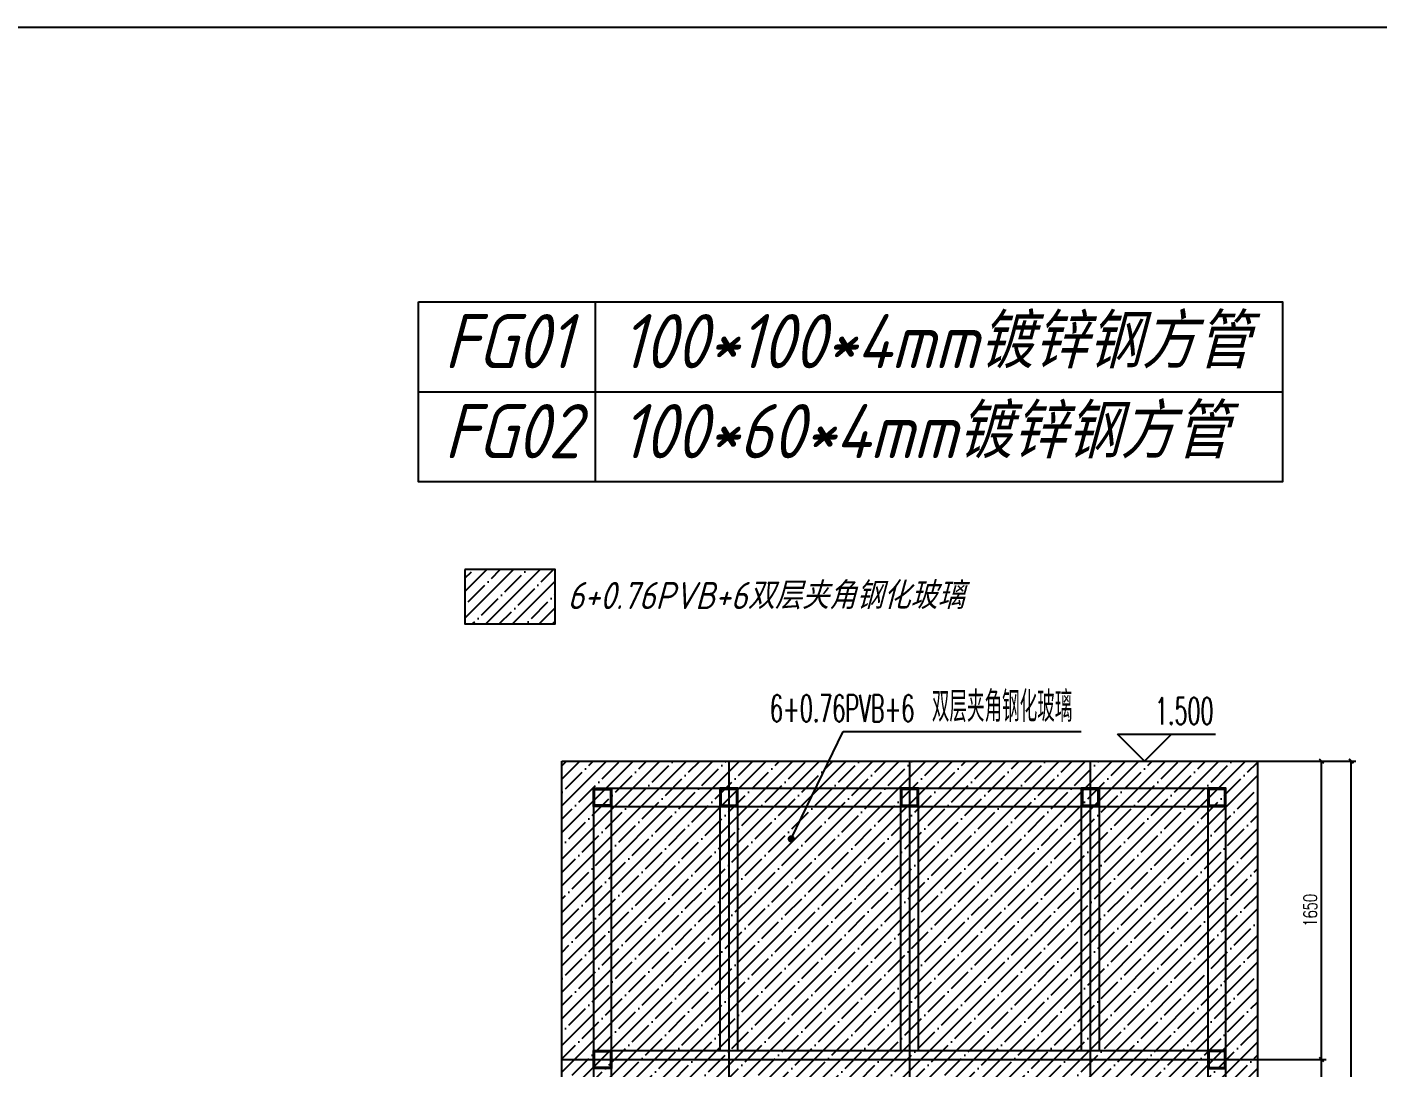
# Model space of a CAD drawing. Extents: x 48729 to 74281, y 13972 to 26858.
# Drawn here: x 61969 to 69446, y 21101 to 26858 of the extents above; entities that cross this region are included whole.
import ezdxf

# ---------------------------------------------------------------- set-up
doc = ezdxf.new("R2010")
doc.units = 0
doc.header["$LTSCALE"] = 1000
doc.header["$MEASUREMENT"] = 0
for name, color, linetype in [('DIM_ELEV', 3, 'Continuous'), ('DIM_LEAD', 3, 'Continuous'), ('PUB_DIM', 3, 'Continuous'), ('PUB_TEXT', 7, 'Continuous'), ('RAIL', 163, 'Continuous'), ('S水', 5, 'Continuous'), ('WINDOW', 4, 'Continuous'), ('文字', 61, 'Continuous'), ('玻璃幕墙填充', 250, 'Continuous'), ('钢材', 2, 'Continuous')]:
    doc.layers.add(name, color=color, linetype=linetype)
doc.styles.add('_TCH_DIM', font='SIMPLEX.shx', dxfattribs={"width": 0.8, "bigfont": 'GBCBIG.shx'})
doc.styles.add('_TCH_DIM_T3', font='SIMPLEX.shx', dxfattribs={"width": 0.705882, "bigfont": 'GBCBIG.shx'})
doc.styles.add('H8', font='gbeitc.shx', dxfattribs={"bigfont": 'hztxt.shx'})
doc.dimstyles.new('_TCH_ARCH&&25', dxfattribs={"dimtxt": 74.375, "dimasz": 25, "dimexe": 25, "dimexo": 75, "dimgap": 25, "dimtad": 1, "dimdec": 0, "dimzin": 0, "dimdsep": 46, "dimtxsty": '_TCH_DIM_T3', "dimblk": 'ARCHTICK', "dimcen": 0.09, "dimclrt": 7, "dimazin": 2, "dimtfac": 1, "dimtdec": 0, "dimtix": 1, "dimtmove": 2, "dimatfit": 3, "dimfxl": 0, "dimtolj": 1, "dimtzin": 0, "dimarcsym": 0})

# ---------------------------------------------------------------- blocks, each defined once
blk = doc.blocks.new('_ArchTick')
at = {"color": 0, "linetype": 'ByBlock', "const_width": 0.4}
blk.add_lwpolyline([(-0.5, -0.5), (0.5, 0.5)], dxfattribs=at)
blk = doc.blocks.new('*D46')
at = {"layer": 'Defpoints', "color": 0, "linetype": 'ByBlock', "transparency": 16777216}
for p in [(68653.6, 22798.2), (69297.6, 22798.2), (68653.6, 16498.2)]:
    blk.add_point(p, dxfattribs=at)
at = {"layer": 'PUB_DIM', "color": 0, "linetype": 'ByBlock', "lineweight": -2, "transparency": 16777216}
for p, q in [((68728.6, 22798.2), (69322.6, 22798.2)), ((69297.6, 16498.2), (69297.6, 22798.2)), ((68728.6, 16498.2), (69322.6, 16498.2))]:
    blk.add_line(p, q, dxfattribs=at)
at = {"layer": 'PUB_DIM', "color": 0, "linetype": 'ByBlock', "lineweight": -2, "transparency": 16777216, "xscale": 25, "yscale": 25, "zscale": 25}
for p, rotation in [((69297.6, 22798.2), 90), ((69297.6, 16498.2), 270)]:
    blk.add_blockref('_ArchTick', p, dxfattribs=dict(at, rotation=rotation))
at = {"layer": 'PUB_DIM', "color": 7, "linetype": 'ByBlock', "transparency": 16777216, "insert": (69235.4, 19648.2), "char_height": 74.38, "attachment_point": 5, "rotation": 90, "style": '_TCH_DIM_T3'}
blk.add_mtext('\\A1;6300', dxfattribs=at)
blk = doc.blocks.new('*D47')
at = {"layer": 'Defpoints', "color": 0, "linetype": 'ByBlock', "transparency": 16777216}
for p in [(68653.6, 22798.2), (69133.1, 22798.2), (68653.6, 21148.2)]:
    blk.add_point(p, dxfattribs=at)
at = {"layer": 'PUB_DIM', "color": 0, "linetype": 'ByBlock', "lineweight": -2, "transparency": 16777216}
for p, q in [((68728.6, 22798.2), (69158.1, 22798.2)), ((69133.1, 21148.2), (69133.1, 22798.2)), ((68728.6, 21148.2), (69158.1, 21148.2))]:
    blk.add_line(p, q, dxfattribs=at)
at = {"layer": 'PUB_DIM', "color": 0, "linetype": 'ByBlock', "lineweight": -2, "transparency": 16777216, "xscale": 25, "yscale": 25, "zscale": 25}
for p, rotation in [((69133.1, 22798.2), 90), ((69133.1, 21148.2), 270)]:
    blk.add_blockref('_ArchTick', p, dxfattribs=dict(at, rotation=rotation))
at = {"layer": 'PUB_DIM', "color": 7, "linetype": 'ByBlock', "transparency": 16777216, "insert": (69071, 21973.2), "char_height": 74.38, "attachment_point": 5, "rotation": 90, "style": '_TCH_DIM_T3'}
blk.add_mtext('\\A1;1650', dxfattribs=at)
blk = doc.blocks.new('*D48')
at = {"layer": 'Defpoints', "color": 0, "linetype": 'ByBlock', "transparency": 16777216}
for p in [(68653.6, 21148.2), (69133.1, 21148.2), (68653.6, 19648.2)]:
    blk.add_point(p, dxfattribs=at)
at = {"layer": 'PUB_DIM', "color": 0, "linetype": 'ByBlock', "lineweight": -2, "transparency": 16777216}
for p, q in [((68728.6, 21148.2), (69158.1, 21148.2)), ((69133.1, 19648.2), (69133.1, 21148.2)), ((68728.6, 19648.2), (69158.1, 19648.2))]:
    blk.add_line(p, q, dxfattribs=at)
at = {"layer": 'PUB_DIM', "color": 0, "linetype": 'ByBlock', "lineweight": -2, "transparency": 16777216, "xscale": 25, "yscale": 25, "zscale": 25}
for p, rotation in [((69133.1, 21148.2), 90), ((69133.1, 19648.2), 270)]:
    blk.add_blockref('_ArchTick', p, dxfattribs=dict(at, rotation=rotation))
at = {"layer": 'PUB_DIM', "color": 7, "linetype": 'ByBlock', "transparency": 16777216, "insert": (69071, 20398.2), "char_height": 74.38, "attachment_point": 5, "rotation": 90, "style": '_TCH_DIM_T3'}
blk.add_mtext('\\A1;1500', dxfattribs=at)

msp = doc.modelspace()

# ---------------------------------------------------------------- hatches: boundary and pattern name
at = {"layer": '玻璃幕墙填充'}
h = msp.add_hatch(dxfattribs=at)
h.set_pattern_fill('ANSI35', color=256, scale=416.666667, style=0)
h.set_pattern_definition([(45, (-1468796.23, -166833.96), (-73.6569564, 73.6569564), []), (45, (-1468722.57, -166833.96), (-73.6569564, 73.6569564), [130.2083333, -26.0416667, 0, -26.0416667])])
h.paths.add_polyline_path([(64892.5, 23557.4), (64892.5, 23857.4), (64392.5, 23857.4), (64392.5, 23557.4)])
h = msp.add_hatch(dxfattribs=at)
h.set_pattern_fill('ANSI35', color=256, scale=416.666667, style=0)
h.set_pattern_definition([(45, (-4096355.68, -786752.81), (-73.6569564, 73.6569564), []), (45, (-4096282.03, -786752.81), (-73.6569564, 73.6569564), [130.2083333, -26.0416667, 0, -26.0416667])])
h.paths.add_polyline_path([(64928.6, 22798.2), (68778.6, 22798.2), (68778.6, 16498.2), (64928.6, 16498.2)])

# ---------------------------------------------------------------- linework, layer by layer
msp.add_lwpolyline([(48729, 26858.3), (74281.3, 26858.3), (74281.3, 13972.4), (48729, 13972.4)], close=True)
at = {"layer": 'DIM_ELEV', "linetype": 'ByBlock'}
for p, q in [((68153.9, 22798.2), (68003.9, 22948.2)), ((68003.9, 22948.2), (68546.3, 22948.2)), ((68153.9, 22798.2), (68303.9, 22948.2))]:
    msp.add_line(p, q, dxfattribs=at)
at = {"layer": 'DIM_LEAD'}
for p, q in [((66198.3, 22368.1), (66486.6, 22962.8)), ((66486.6, 22962.8), (67803.6, 22962.8))]:
    msp.add_line(p, q, dxfattribs=at)
at = {"layer": 'DIM_LEAD', "const_width": 20}
msp.add_lwpolyline([(66194, 22359.1, 1), (66202.7, 22377.1, 1)], format="xyb", close=True, dxfattribs=at)
at = {"layer": 'RAIL', "linetype": 'ByBlock', "ltscale": 5}
for p, q in [((65203.6, 22648.2), (68503.6, 22648.2)), ((65103.6, 22548.2), (65103.6, 16748.2)), ((65203.6, 16748.2), (65203.6, 22548.2)), ((65203.6, 22548.2), (68503.6, 22548.2)), ((65803.6, 22548.2), (65803.6, 21198.2)), ((65903.6, 21198.2), (65903.6, 22548.2)), ((66803.6, 22548.2), (66803.6, 21198.2)), ((66903.6, 21198.2), (66903.6, 22548.2)), ((67803.6, 22548.2), (67803.6, 21198.2)), ((67903.6, 21198.2), (67903.6, 22548.2)), ((68503.6, 22548.2), (68503.6, 16748.2)), ((68603.6, 16748.2), (68603.6, 22548.2)), ((65203.6, 21198.2), (68503.6, 21198.2))]:
    msp.add_line(p, q, dxfattribs=at)
at = {"layer": 'S水', "ltscale": 5}
for p, q in [((65853.6, 22798.2), (65853.6, 16498.2)), ((66853.6, 22798.2), (66853.6, 16498.2)), ((67853.6, 22798.2), (67853.6, 16498.2)), ((64928.6, 21148.2), (68778.6, 21148.2))]:
    msp.add_line(p, q, dxfattribs=at)
at = {"layer": 'WINDOW', "ltscale": 5}
msp.add_lwpolyline([(64928.6, 22798.2), (68778.6, 22798.2), (68778.6, 16498.2), (64928.6, 16498.2)], close=True, dxfattribs=at)
at = {"layer": '文字'}
for p, q in [((65114.2, 25337.9), (65114.2, 24342.5)), ((64136.2, 24840.2), (68917.1, 24840.2))]:
    msp.add_line(p, q, dxfattribs=at)
msp.add_lwpolyline([(64136.2, 25337.9), (68917.1, 25337.9), (68917.1, 24342.5), (64136.2, 24342.5)], close=True, dxfattribs=at)
at = {"layer": '钢材'}
for points in [[(64392.5, 23857.4), (64392.5, 23557.4), (64892.5, 23557.4), (64892.5, 23857.4)], [(65203.6, 22548.2), (65103.6, 22548.2), (65103.6, 22648.2), (65203.6, 22648.2)], [(65197.6, 22554.2), (65109.6, 22554.2), (65109.6, 22642.2), (65197.6, 22642.2)], [(65803.6, 22548.2), (65903.6, 22548.2), (65903.6, 22648.2), (65803.6, 22648.2)], [(65809.6, 22554.2), (65897.6, 22554.2), (65897.6, 22642.2), (65809.6, 22642.2)], [(66803.6, 22548.2), (66903.6, 22548.2), (66903.6, 22648.2), (66803.6, 22648.2)], [(66809.6, 22554.2), (66897.6, 22554.2), (66897.6, 22642.2), (66809.6, 22642.2)], [(67803.6, 22548.2), (67903.6, 22548.2), (67903.6, 22648.2), (67803.6, 22648.2)], [(67809.6, 22554.2), (67897.6, 22554.2), (67897.6, 22642.2), (67809.6, 22642.2)], [(68503.6, 22548.2), (68603.6, 22548.2), (68603.6, 22648.2), (68503.6, 22648.2)], [(68509.6, 22554.2), (68597.6, 22554.2), (68597.6, 22642.2), (68509.6, 22642.2)], [(65203.6, 21098.2), (65103.6, 21098.2), (65103.6, 21198.2), (65203.6, 21198.2)], [(65197.6, 21104.2), (65109.6, 21104.2), (65109.6, 21192.2), (65197.6, 21192.2)], [(68503.6, 21098.2), (68603.6, 21098.2), (68603.6, 21198.2), (68503.6, 21198.2)], [(68509.6, 21104.2), (68597.6, 21104.2), (68597.6, 21192.2), (68509.6, 21192.2)]]:
    msp.add_lwpolyline(points, close=True, dxfattribs=at)

# ---------------------------------------------------------------- texts
at = {"layer": 'PUB_TEXT', "style": '_TCH_DIM'}
for s, height, width, p in [('双层夹角钢化玻璃', 168.79, 0.8, (66976.6, 23015.3)), ('6+0.76PVB+6', 148.75, 0.564706, (66080.6, 23015.3))]:
    msp.add_text(s, height=height, dxfattribs=dict(at, width=width)).set_placement(p)
at = {"layer": 'PUB_TEXT', "linetype": 'ByBlock', "style": '_TCH_DIM', "width": 0.564706}
msp.add_text('1.500', height=148.75, dxfattribs=at).set_placement((68211.3, 23000.7))
at = {"layer": '文字', "style": 'H8'}
for s, height, p in [('FG01', 300, (64277.9, 24970.9)), ('100*100*4mm镀锌钢方管', 300, (65255.9, 24970.9)), ('FG02', 300, (64277.9, 24473.2)), ('100*60*4mm镀锌钢方管', 300, (65255.9, 24473.2)), ('6+0.76PVB+6双层夹角钢化玻璃', 150, (64959.9, 23639.1))]:
    msp.add_text(s, height=height, dxfattribs=at).set_placement(p)

# ---------------------------------------------------------------- dimensions: what is measured, and where the dimension line sits
at = {"layer": 'PUB_DIM', "linetype": 'ByBlock'}
for p1, p2, distance, picture, middle in [((68653.6, 16498.2), (68653.6, 22798.2), -644, '*D46', (69235.4, 19648.2)), ((68653.6, 21148.2), (68653.6, 22798.2), -479.5, '*D47', (69071, 21973.2)), ((68653.6, 19648.2), (68653.6, 21148.2), -479.5, '*D48', (69071, 20398.2))]:
    dim = msp.add_aligned_dim(p1=p1, p2=p2, distance=distance, dimstyle='_TCH_ARCH&&25', dxfattribs=at)
    dim.commit()
    dim.dimension.update_dxf_attribs({"geometry": picture, "text_midpoint": middle})

doc.saveas('drawing.dxf')
